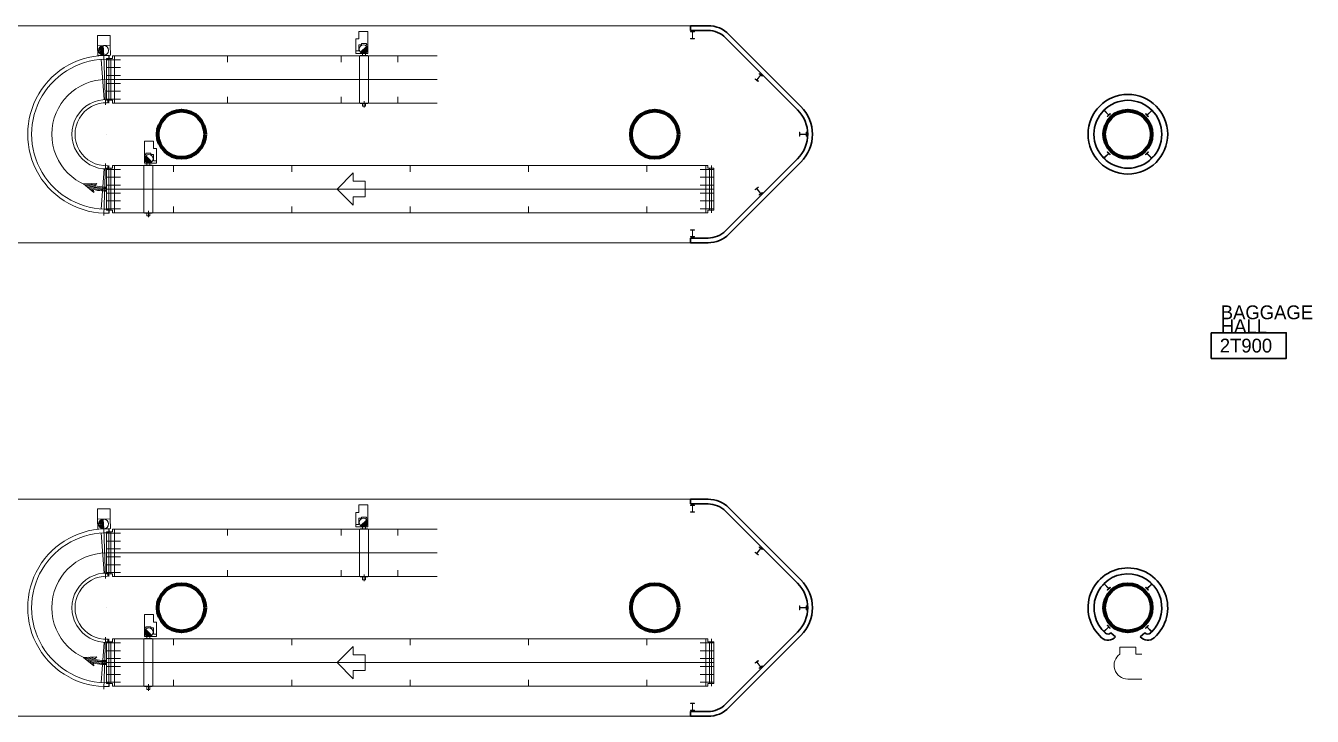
# Model space of a CAD drawing. Header units: metres. Extents: x 1807 to 3745, y 842 to 1968.
# Drawn here: x 3410.05 to 3442.68, y 1473.25 to 1490.75 of the extents above; entities that cross this region are included whole.
import ezdxf
from ezdxf.enums import TextEntityAlignment as Align

# ---------------------------------------------------------------- set-up
doc = ezdxf.new("R2010")
doc.units = ezdxf.units.M
doc.header["$MEASUREMENT"] = 0
for name, color, linetype, lineweight in [('Level 1', 7, 'Continuous', 0), ('Level 31', 7, 'Continuous', 0), ('Level 33', 7, 'Continuous', 0), ('TRIRIGA DOOR BOX', 7, 'Continuous', 0)]:
    doc.layers.add(name, color=color, linetype=linetype, lineweight=lineweight)
doc.styles.add('Style-CHAR_FAST_FONT', font='CHAR_FAST_FONT.shx', dxfattribs={"height": 0.2})

msp = doc.modelspace()

# ---------------------------------------------------------------- linework, layer by layer
at = {"layer": 'Level 1', "color": 7, "linetype": 'Continuous', "lineweight": 0}
for p, q in [((3390.647, 1490.75), (3427.354, 1490.75)), ((3427.884, 1490.53), (3429.707, 1488.707)), ((3412.188, 1490.256), (3411.868, 1490.242)), ((3411.868, 1490.242), (3411.879, 1489.992)), ((3412.199, 1490.006), (3411.879, 1489.992)), ((3411.92, 1490.194), (3411.927, 1490.044)), ((3411.944, 1490.22), (3411.953, 1490.02)), ((3411.968, 1490.236), (3411.978, 1490.007)), ((3411.993, 1490.245), (3412.004, 1490)), ((3412.018, 1490.248), (3412.029, 1489.999)), ((3412.188, 1490.256), (3412.199, 1490.006)), ((3418.497, 1490.11), (3418.425, 1490.11)), ((3418.425, 1490.05), (3418.425, 1490.11)), ((3418.725, 1490.05), (3418.425, 1490.05)), ((3418.497, 1490.11), (3418.497, 1490.268)), ((3418.569, 1490.268), (3418.497, 1490.268)), ((3418.529, 1490), (3418.729, 1490)), ((3418.697, 1490.232), (3418.543, 1490.078)), ((3418.711, 1490.211), (3418.563, 1490.063)), ((3418.689, 1490.298), (3418.568, 1490.298)), ((3418.569, 1490.268), (3418.569, 1490.298)), ((3418.721, 1490.186), (3418.589, 1490.053)), ((3418.589, 1490), (3418.589, 1490.05)), ((3418.725, 1490.153), (3418.621, 1490.05)), ((3418.669, 1490), (3418.669, 1490.05)), ((3418.689, 1490.268), (3418.689, 1490.298)), ((3418.725, 1490.268), (3418.689, 1490.268)), ((3418.725, 1490.05), (3418.725, 1490.268)), ((3412.1, 1489.92), (3412.1, 1488.86)), ((3412.1, 1489.92), (3412.25, 1489.92)), ((3412.1, 1488.88), (3412.1, 1489.9)), ((3412.1, 1489.89), (3412.45, 1489.89)), ((3412.1, 1489.69), (3412.45, 1489.69)), ((3412.17, 1489.899), (3412.17, 1489.999)), ((3412.25, 1489.99), (3412.3, 1489.99)), ((3412.25, 1489.92), (3412.25, 1489.99)), ((3420.488, 1489.99), (3412.3, 1489.99)), ((3415.163, 1489.99), (3415.163, 1489.83)), ((3418.047, 1489.99), (3418.047, 1489.83)), ((3419.489, 1489.99), (3419.489, 1489.83)), ((3410.709, 1489.391), (3410.711, 1489.389)), ((3410.711, 1489.391), (3410.709, 1489.389)), ((3412.099, 1489.391), (3412.101, 1489.389)), ((3412.101, 1489.391), (3412.099, 1489.389)), ((3412.099, 1489.391), (3412.101, 1489.389)), ((3412.099, 1489.389), (3412.101, 1489.391)), ((3412.1, 1489.49), (3412.45, 1489.49)), ((3412.299, 1489.391), (3412.301, 1489.389)), ((3412.299, 1489.389), (3412.301, 1489.391)), ((3415.162, 1489.391), (3415.164, 1489.389)), ((3415.162, 1489.389), (3415.164, 1489.391)), ((3415.262, 1489.391), (3415.264, 1489.389)), ((3415.262, 1489.389), (3415.264, 1489.391)), ((3417.99, 1489.391), (3417.988, 1489.389)), ((3417.99, 1489.389), (3417.988, 1489.391)), ((3418.046, 1489.391), (3418.048, 1489.389)), ((3418.046, 1489.389), (3418.048, 1489.391)), ((3418.146, 1489.391), (3418.148, 1489.389)), ((3418.146, 1489.389), (3418.148, 1489.391)), ((3419.488, 1489.391), (3419.49, 1489.389)), ((3419.488, 1489.389), (3419.49, 1489.391)), ((3419.49, 1489.391), (3419.488, 1489.389)), ((3419.49, 1489.389), (3419.488, 1489.391)), ((3419.588, 1489.391), (3419.59, 1489.389)), ((3419.588, 1489.389), (3419.59, 1489.391)), ((3412.1, 1489.29), (3412.45, 1489.29)), ((3412.1, 1489.09), (3412.45, 1489.09)), ((3412.1, 1488.89), (3412.45, 1488.89)), ((3412.1, 1488.86), (3412.25, 1488.86)), ((3412.129, 1488.88), (3412.129, 1488.799)), ((3412.25, 1488.86), (3412.25, 1488.79)), ((3412.25, 1488.79), (3412.3, 1488.79)), ((3420.488, 1488.79), (3412.3, 1488.79)), ((3415.163, 1488.95), (3415.163, 1488.79)), ((3418.047, 1488.95), (3418.047, 1488.79)), ((3418.529, 1488.78), (3418.729, 1488.78)), ((3418.589, 1488.71), (3418.589, 1488.78)), ((3418.589, 1488.71), (3418.669, 1488.71)), ((3418.669, 1488.71), (3418.669, 1488.78)), ((3419.489, 1488.95), (3419.489, 1488.79)), ((3412.099, 1487.999), (3412.101, 1488.001)), ((3412.099, 1488.001), (3412.101, 1487.999)), ((3413.064, 1487.488), (3413.1, 1487.488)), ((3413.064, 1487.27), (3413.064, 1487.488)), ((3413.067, 1487.406), (3413.2, 1487.273)), ((3413.077, 1487.431), (3413.225, 1487.283)), ((3413.092, 1487.452), (3413.246, 1487.297)), ((3413.1, 1487.518), (3413.22, 1487.518)), ((3413.1, 1487.488), (3413.1, 1487.518)), ((3413.22, 1487.488), (3413.22, 1487.518)), ((3413.22, 1487.488), (3413.292, 1487.488)), ((3413.292, 1487.33), (3413.292, 1487.488)), ((3412.1, 1486.08), (3412.1, 1487.14)), ((3412.1, 1487.14), (3412.25, 1487.14)), ((3412.1, 1486.1), (3412.1, 1487.12)), ((3412.1, 1487.11), (3412.45, 1487.11)), ((3412.129, 1487.12), (3412.129, 1487.201)), ((3412.25, 1487.21), (3412.3, 1487.21)), ((3412.25, 1487.14), (3412.25, 1487.21)), ((3412.3, 1487.21), (3427.3, 1487.21)), ((3413.26, 1487.22), (3413.06, 1487.22)), ((3413.064, 1487.373), (3413.168, 1487.27)), ((3413.064, 1487.27), (3413.364, 1487.27)), ((3413.12, 1487.22), (3413.12, 1487.27)), ((3413.2, 1487.22), (3413.2, 1487.27)), ((3413.292, 1487.33), (3413.364, 1487.33)), ((3413.364, 1487.27), (3413.364, 1487.33)), ((3413.8, 1487.05), (3413.8, 1487.21)), ((3416.8, 1487.05), (3416.8, 1487.21)), ((3419.8, 1487.05), (3419.8, 1487.21)), ((3422.8, 1487.05), (3422.8, 1487.21)), ((3425.8, 1487.05), (3425.8, 1487.21)), ((3427.5, 1487.11), (3427.15, 1487.11)), ((3427.35, 1487.21), (3427.3, 1487.21)), ((3427.35, 1487.14), (3427.35, 1487.21)), ((3427.5, 1487.14), (3427.35, 1487.14)), ((3427.5, 1487.14), (3427.5, 1486.08)), ((3429.707, 1487.293), (3427.884, 1485.47)), ((3411.85, 1486.755), (3411.514, 1486.74)), ((3411.778, 1486.525), (3411.514, 1486.74)), ((3411.85, 1486.755), (3411.795, 1486.695)), ((3412.1, 1486.91), (3412.45, 1486.91)), ((3418.355, 1487.02), (3417.945, 1486.61)), ((3418.355, 1486.81), (3418.355, 1487.02)), ((3418.655, 1486.81), (3418.355, 1486.81)), ((3418.655, 1486.41), (3418.655, 1486.81)), ((3427.5, 1486.91), (3427.15, 1486.91)), ((3411.778, 1486.525), (3411.771, 1486.598)), ((3412.099, 1486.609), (3412.101, 1486.611)), ((3412.099, 1486.611), (3412.101, 1486.609)), ((3412.099, 1486.609), (3412.101, 1486.611)), ((3412.099, 1486.611), (3412.101, 1486.609)), ((3412.1, 1486.71), (3412.45, 1486.71)), ((3412.1, 1486.66), (3412.1, 1486.56)), ((3412.1, 1486.51), (3412.45, 1486.51)), ((3412.299, 1486.609), (3412.301, 1486.611)), ((3412.299, 1486.611), (3412.301, 1486.609)), ((3412.299, 1486.611), (3412.301, 1486.609)), ((3412.299, 1486.609), (3412.301, 1486.611)), ((3413.799, 1486.609), (3413.801, 1486.611)), ((3413.799, 1486.611), (3413.801, 1486.609)), ((3413.799, 1486.611), (3413.801, 1486.609)), ((3413.799, 1486.609), (3413.801, 1486.611)), ((3413.899, 1486.609), (3413.901, 1486.611)), ((3413.899, 1486.611), (3413.901, 1486.609)), ((3416.799, 1486.609), (3416.801, 1486.611)), ((3416.799, 1486.611), (3416.801, 1486.609)), ((3416.899, 1486.609), (3416.901, 1486.611)), ((3416.899, 1486.611), (3416.901, 1486.609)), ((3417.946, 1486.609), (3417.944, 1486.611)), ((3417.946, 1486.611), (3417.944, 1486.609)), ((3418.355, 1486.2), (3417.945, 1486.61)), ((3418.301, 1486.609), (3418.299, 1486.611)), ((3418.301, 1486.611), (3418.299, 1486.609)), ((3419.799, 1486.609), (3419.801, 1486.611)), ((3419.799, 1486.611), (3419.801, 1486.609)), ((3419.899, 1486.609), (3419.901, 1486.611)), ((3419.899, 1486.611), (3419.901, 1486.609)), ((3422.799, 1486.609), (3422.801, 1486.611)), ((3422.799, 1486.611), (3422.801, 1486.609)), ((3422.899, 1486.609), (3422.901, 1486.611)), ((3422.899, 1486.611), (3422.901, 1486.609)), ((3425.799, 1486.609), (3425.801, 1486.611)), ((3425.799, 1486.611), (3425.801, 1486.609)), ((3425.899, 1486.609), (3425.901, 1486.611)), ((3425.899, 1486.611), (3425.901, 1486.609)), ((3427.5, 1486.71), (3427.15, 1486.71)), ((3427.5, 1486.51), (3427.15, 1486.51)), ((3427.301, 1486.611), (3427.299, 1486.609)), ((3427.301, 1486.609), (3427.299, 1486.611)), ((3427.501, 1486.611), (3427.499, 1486.609)), ((3427.501, 1486.609), (3427.499, 1486.611)), ((3412.1, 1486.31), (3412.45, 1486.31)), ((3412.1, 1486.11), (3412.45, 1486.11)), ((3412.17, 1486.001), (3412.17, 1486.101)), ((3413.8, 1486.01), (3413.8, 1486.17)), ((3416.8, 1486.01), (3416.8, 1486.17)), ((3418.355, 1486.2), (3418.355, 1486.41)), ((3418.655, 1486.41), (3418.355, 1486.41)), ((3419.8, 1486.01), (3419.8, 1486.17)), ((3422.8, 1486.01), (3422.8, 1486.17)), ((3425.8, 1486.01), (3425.8, 1486.17)), ((3427.5, 1486.31), (3427.15, 1486.31)), ((3427.5, 1486.11), (3427.15, 1486.11)), ((3412.1, 1486.08), (3412.25, 1486.08)), ((3412.25, 1486.08), (3412.25, 1486.01)), ((3412.25, 1486.01), (3412.3, 1486.01)), ((3412.3, 1486.01), (3427.3, 1486.01)), ((3413.26, 1486), (3413.06, 1486)), ((3413.12, 1485.93), (3413.12, 1486)), ((3413.2, 1485.93), (3413.12, 1485.93)), ((3413.2, 1485.93), (3413.2, 1486)), ((3427.35, 1486.01), (3427.3, 1486.01)), ((3427.5, 1486.08), (3427.35, 1486.08)), ((3427.35, 1486.08), (3427.35, 1486.01)), ((3427.354, 1485.25), (3390.647, 1485.25)), ((3390.647, 1478.75), (3427.354, 1478.75)), ((3412.188, 1478.256), (3411.868, 1478.242)), ((3412.188, 1478.256), (3412.199, 1478.006)), ((3418.497, 1478.11), (3418.497, 1478.268)), ((3418.569, 1478.268), (3418.497, 1478.268)), ((3418.689, 1478.298), (3418.568, 1478.298)), ((3418.569, 1478.268), (3418.569, 1478.298)), ((3418.689, 1478.268), (3418.689, 1478.298)), ((3418.725, 1478.268), (3418.689, 1478.268)), ((3418.725, 1478.05), (3418.725, 1478.268)), ((3427.884, 1478.53), (3429.707, 1476.707)), ((3411.868, 1478.242), (3411.879, 1477.992)), ((3412.199, 1478.006), (3411.879, 1477.992)), ((3411.92, 1478.194), (3411.927, 1478.044)), ((3411.944, 1478.22), (3411.953, 1478.021)), ((3411.968, 1478.236), (3411.978, 1478.007)), ((3411.993, 1478.245), (3412.004, 1478)), ((3412.018, 1478.249), (3412.029, 1477.999)), ((3412.17, 1477.899), (3412.17, 1477.999)), ((3412.25, 1477.99), (3412.3, 1477.99)), ((3412.25, 1477.92), (3412.25, 1477.99)), ((3420.488, 1477.99), (3412.3, 1477.99)), ((3415.163, 1477.99), (3415.163, 1477.83)), ((3418.047, 1477.99), (3418.047, 1477.83)), ((3418.497, 1478.11), (3418.425, 1478.11)), ((3418.425, 1478.05), (3418.425, 1478.11)), ((3418.725, 1478.05), (3418.425, 1478.05)), ((3418.529, 1478), (3418.729, 1478)), ((3418.697, 1478.232), (3418.543, 1478.078)), ((3418.711, 1478.211), (3418.563, 1478.063)), ((3418.721, 1478.186), (3418.589, 1478.053)), ((3418.589, 1478), (3418.589, 1478.05)), ((3418.725, 1478.153), (3418.621, 1478.05)), ((3418.669, 1478), (3418.669, 1478.05)), ((3419.489, 1477.99), (3419.489, 1477.83)), ((3412.1, 1477.92), (3412.1, 1476.86)), ((3412.1, 1477.92), (3412.25, 1477.92)), ((3412.1, 1476.88), (3412.1, 1477.9)), ((3412.1, 1477.89), (3412.45, 1477.89)), ((3412.1, 1477.69), (3412.45, 1477.69)), ((3410.709, 1477.391), (3410.711, 1477.389)), ((3410.711, 1477.391), (3410.709, 1477.389)), ((3412.099, 1477.391), (3412.101, 1477.389)), ((3412.101, 1477.391), (3412.099, 1477.389)), ((3412.099, 1477.391), (3412.101, 1477.389)), ((3412.099, 1477.389), (3412.101, 1477.391)), ((3412.1, 1477.49), (3412.45, 1477.49)), ((3412.1, 1477.29), (3412.45, 1477.29)), ((3412.299, 1477.391), (3412.301, 1477.389)), ((3412.299, 1477.389), (3412.301, 1477.391)), ((3415.162, 1477.391), (3415.164, 1477.389)), ((3415.162, 1477.389), (3415.164, 1477.391)), ((3415.262, 1477.391), (3415.264, 1477.389)), ((3415.262, 1477.389), (3415.264, 1477.391)), ((3417.99, 1477.391), (3417.988, 1477.389)), ((3417.99, 1477.389), (3417.988, 1477.391)), ((3418.046, 1477.391), (3418.048, 1477.389)), ((3418.046, 1477.389), (3418.048, 1477.391)), ((3418.146, 1477.391), (3418.148, 1477.389)), ((3418.146, 1477.389), (3418.148, 1477.391)), ((3419.488, 1477.391), (3419.49, 1477.389)), ((3419.488, 1477.389), (3419.49, 1477.391)), ((3419.49, 1477.391), (3419.488, 1477.389)), ((3419.49, 1477.389), (3419.488, 1477.391)), ((3419.588, 1477.391), (3419.59, 1477.389)), ((3419.588, 1477.389), (3419.59, 1477.391)), ((3412.1, 1477.09), (3412.45, 1477.09)), ((3415.163, 1476.95), (3415.163, 1476.79)), ((3418.047, 1476.95), (3418.047, 1476.79)), ((3419.489, 1476.95), (3419.489, 1476.79)), ((3412.1, 1476.89), (3412.45, 1476.89)), ((3412.1, 1476.86), (3412.25, 1476.86)), ((3412.129, 1476.88), (3412.129, 1476.799)), ((3412.25, 1476.86), (3412.25, 1476.79)), ((3412.25, 1476.79), (3412.3, 1476.79)), ((3420.488, 1476.79), (3412.3, 1476.79)), ((3418.529, 1476.78), (3418.729, 1476.78)), ((3418.589, 1476.71), (3418.589, 1476.78)), ((3418.589, 1476.71), (3418.669, 1476.71)), ((3418.669, 1476.71), (3418.669, 1476.78)), ((3412.099, 1475.999), (3412.101, 1476.001)), ((3412.099, 1476.001), (3412.101, 1475.999)), ((3413.064, 1475.488), (3413.1, 1475.488)), ((3413.064, 1475.27), (3413.064, 1475.488)), ((3413.064, 1475.373), (3413.168, 1475.27)), ((3413.067, 1475.406), (3413.2, 1475.273)), ((3413.077, 1475.431), (3413.225, 1475.283)), ((3413.092, 1475.452), (3413.246, 1475.297)), ((3413.1, 1475.518), (3413.22, 1475.518)), ((3413.1, 1475.488), (3413.1, 1475.518)), ((3413.22, 1475.488), (3413.22, 1475.518)), ((3413.22, 1475.488), (3413.292, 1475.488)), ((3413.292, 1475.33), (3413.292, 1475.488)), ((3413.292, 1475.33), (3413.364, 1475.33)), ((3413.364, 1475.27), (3413.364, 1475.33)), ((3412.1, 1474.08), (3412.1, 1475.14)), ((3412.1, 1475.14), (3412.25, 1475.14)), ((3412.1, 1474.1), (3412.1, 1475.12)), ((3412.1, 1475.11), (3412.45, 1475.11)), ((3412.129, 1475.12), (3412.129, 1475.201)), ((3412.25, 1475.21), (3412.3, 1475.21)), ((3412.25, 1475.14), (3412.25, 1475.21)), ((3412.3, 1475.21), (3427.3, 1475.21)), ((3413.26, 1475.22), (3413.06, 1475.22)), ((3413.064, 1475.27), (3413.364, 1475.27)), ((3413.12, 1475.22), (3413.12, 1475.27)), ((3413.2, 1475.22), (3413.2, 1475.27)), ((3413.8, 1475.05), (3413.8, 1475.21)), ((3416.8, 1475.05), (3416.8, 1475.21)), ((3418.355, 1475.02), (3417.945, 1474.61)), ((3418.355, 1474.81), (3418.355, 1475.02)), ((3419.8, 1475.05), (3419.8, 1475.21)), ((3422.8, 1475.05), (3422.8, 1475.21)), ((3425.8, 1475.05), (3425.8, 1475.21)), ((3427.5, 1475.11), (3427.15, 1475.11)), ((3427.35, 1475.21), (3427.3, 1475.21)), ((3427.35, 1475.14), (3427.35, 1475.21)), ((3427.5, 1475.14), (3427.35, 1475.14)), ((3427.5, 1475.14), (3427.5, 1474.08)), ((3429.707, 1475.293), (3427.884, 1473.47)), ((3411.85, 1474.755), (3411.514, 1474.74)), ((3411.778, 1474.525), (3411.514, 1474.74)), ((3411.85, 1474.755), (3411.795, 1474.695)), ((3412.1, 1474.91), (3412.45, 1474.91)), ((3412.1, 1474.71), (3412.45, 1474.71)), ((3418.655, 1474.81), (3418.355, 1474.81)), ((3418.655, 1474.41), (3418.655, 1474.81)), ((3427.5, 1474.91), (3427.15, 1474.91)), ((3427.5, 1474.71), (3427.15, 1474.71)), ((3411.778, 1474.525), (3411.771, 1474.598)), ((3412.099, 1474.609), (3412.101, 1474.611)), ((3412.099, 1474.611), (3412.101, 1474.609)), ((3412.099, 1474.609), (3412.101, 1474.611)), ((3412.099, 1474.611), (3412.101, 1474.609)), ((3412.1, 1474.66), (3412.1, 1474.56)), ((3412.1, 1474.51), (3412.45, 1474.51)), ((3412.299, 1474.609), (3412.301, 1474.611)), ((3412.299, 1474.611), (3412.301, 1474.609)), ((3412.299, 1474.611), (3412.301, 1474.609)), ((3412.299, 1474.609), (3412.301, 1474.611)), ((3413.799, 1474.609), (3413.801, 1474.611)), ((3413.799, 1474.611), (3413.801, 1474.609)), ((3413.799, 1474.611), (3413.801, 1474.609)), ((3413.799, 1474.609), (3413.801, 1474.611)), ((3413.899, 1474.609), (3413.901, 1474.611)), ((3413.899, 1474.611), (3413.901, 1474.609)), ((3416.799, 1474.609), (3416.801, 1474.611)), ((3416.799, 1474.611), (3416.801, 1474.609)), ((3416.899, 1474.609), (3416.901, 1474.611)), ((3416.899, 1474.611), (3416.901, 1474.609)), ((3417.946, 1474.609), (3417.944, 1474.611)), ((3417.946, 1474.611), (3417.944, 1474.609)), ((3418.355, 1474.2), (3417.945, 1474.61)), ((3418.301, 1474.609), (3418.299, 1474.611)), ((3418.301, 1474.611), (3418.299, 1474.609)), ((3418.355, 1474.2), (3418.355, 1474.41)), ((3418.655, 1474.41), (3418.355, 1474.41)), ((3419.799, 1474.609), (3419.801, 1474.611)), ((3419.799, 1474.611), (3419.801, 1474.609)), ((3419.899, 1474.609), (3419.901, 1474.611)), ((3419.899, 1474.611), (3419.901, 1474.609)), ((3422.799, 1474.609), (3422.801, 1474.611)), ((3422.799, 1474.611), (3422.801, 1474.609)), ((3422.899, 1474.609), (3422.901, 1474.611)), ((3422.899, 1474.611), (3422.901, 1474.609)), ((3425.799, 1474.609), (3425.801, 1474.611)), ((3425.799, 1474.611), (3425.801, 1474.609)), ((3425.899, 1474.609), (3425.901, 1474.611)), ((3425.899, 1474.611), (3425.901, 1474.609)), ((3427.5, 1474.51), (3427.15, 1474.51)), ((3427.301, 1474.611), (3427.299, 1474.609)), ((3427.301, 1474.609), (3427.299, 1474.611)), ((3427.501, 1474.611), (3427.499, 1474.609)), ((3427.501, 1474.609), (3427.499, 1474.611)), ((3412.1, 1474.31), (3412.45, 1474.31)), ((3412.1, 1474.11), (3412.45, 1474.11)), ((3412.1, 1474.08), (3412.25, 1474.08)), ((3412.17, 1474.001), (3412.17, 1474.101)), ((3412.25, 1474.08), (3412.25, 1474.01)), ((3413.8, 1474.01), (3413.8, 1474.17)), ((3416.8, 1474.01), (3416.8, 1474.17)), ((3419.8, 1474.01), (3419.8, 1474.17)), ((3422.8, 1474.01), (3422.8, 1474.17)), ((3425.8, 1474.01), (3425.8, 1474.17)), ((3427.5, 1474.31), (3427.15, 1474.31)), ((3427.5, 1474.11), (3427.15, 1474.11)), ((3427.5, 1474.08), (3427.35, 1474.08)), ((3427.35, 1474.08), (3427.35, 1474.01)), ((3412.25, 1474.01), (3412.3, 1474.01)), ((3412.3, 1474.01), (3427.3, 1474.01)), ((3413.26, 1474), (3413.06, 1474)), ((3413.12, 1473.93), (3413.12, 1474)), ((3413.2, 1473.93), (3413.12, 1473.93)), ((3413.2, 1473.93), (3413.2, 1474)), ((3427.35, 1474.01), (3427.3, 1474.01)), ((3427.354, 1473.25), (3390.647, 1473.25))]:
    msp.add_line(p, q, dxfattribs=at)
at = {"layer": 'Level 1', "color": 7, "linetype": 'Continuous', "lineweight": 30}
for p, q in [((3426.91, 1490.63), (3426.91, 1490.75)), ((3426.91, 1490.75), (3427.354, 1490.75)), ((3427.354, 1490.63), (3426.91, 1490.63)), ((3429.622, 1488.622), (3427.8, 1490.445)), ((3427.884, 1490.53), (3429.707, 1488.707)), ((3427.8, 1485.555), (3429.622, 1487.378)), ((3429.707, 1487.293), (3427.884, 1485.47)), ((3426.91, 1485.37), (3427.354, 1485.37)), ((3426.91, 1485.25), (3426.91, 1485.37)), ((3427.354, 1485.25), (3426.91, 1485.25)), ((3426.91, 1478.63), (3426.91, 1478.75)), ((3426.91, 1478.75), (3427.354, 1478.75)), ((3427.354, 1478.63), (3426.91, 1478.63)), ((3429.622, 1476.622), (3427.8, 1478.445)), ((3427.884, 1478.53), (3429.707, 1476.707)), ((3427.8, 1473.555), (3429.622, 1475.378)), ((3437.687, 1475.262), (3437.569, 1475.366)), ((3438.313, 1475.262), (3438.431, 1475.366)), ((3438.313, 1475.262), (3438.431, 1475.366)), ((3429.707, 1475.293), (3427.884, 1473.47)), ((3426.91, 1473.37), (3427.354, 1473.37)), ((3426.91, 1473.25), (3426.91, 1473.37)), ((3427.354, 1473.25), (3426.91, 1473.25))]:
    msp.add_line(p, q, dxfattribs=at)
at = {"layer": 'Level 1', "color": 7, "linetype": 'Continuous', "lineweight": 0, "ltscale": 4}
for p, q in [((3411.868, 1490.242), (3411.868, 1490.506)), ((3411.868, 1490.506), (3412.188, 1490.506)), ((3412.188, 1490.256), (3412.188, 1490.506)), ((3418.425, 1490.11), (3418.425, 1490.418)), ((3418.497, 1490.418), (3418.425, 1490.418)), ((3418.497, 1490.606), (3418.725, 1490.606)), ((3418.497, 1490.418), (3418.497, 1490.606)), ((3418.725, 1490.606), (3418.725, 1490.268)), ((3411.965, 1489.895), (3412.041, 1488.878)), ((3412.029, 1489.999), (3412.076, 1488.742)), ((3412.155, 1489.99), (3412.155, 1488.789)), ((3412.21, 1489.92), (3412.21, 1488.86)), ((3412.3, 1489.99), (3412.3, 1488.79)), ((3418.516, 1488.79), (3418.516, 1489.99)), ((3418.742, 1488.79), (3418.742, 1489.99)), ((3420.488, 1489.39), (3412.1, 1489.39)), ((3418.629, 1488.84), (3418.629, 1488.676)), ((3413.064, 1487.826), (3413.064, 1487.488)), ((3413.292, 1487.826), (3413.064, 1487.826)), ((3413.292, 1487.638), (3413.292, 1487.826)), ((3413.292, 1487.638), (3413.364, 1487.638)), ((3413.364, 1487.33), (3413.364, 1487.638)), ((3411.965, 1486.105), (3412.041, 1487.122)), ((3412.076, 1487.256), (3412.027, 1485.939)), ((3412.155, 1486.01), (3412.155, 1487.211)), ((3412.21, 1486.08), (3412.21, 1487.14)), ((3412.3, 1486.01), (3412.3, 1487.21)), ((3413.047, 1486.01), (3413.047, 1487.21)), ((3413.273, 1486.01), (3413.273, 1487.21)), ((3427.3, 1487.21), (3427.3, 1486.01)), ((3427.39, 1487.14), (3427.39, 1486.08)), ((3427.445, 1487.21), (3427.445, 1486.009)), ((3412.1, 1486.61), (3427.5, 1486.61)), ((3413.16, 1486.06), (3413.16, 1485.896)), ((3418.497, 1478.606), (3418.725, 1478.606)), ((3418.497, 1478.418), (3418.497, 1478.606)), ((3418.725, 1478.606), (3418.725, 1478.268)), ((3411.868, 1478.242), (3411.868, 1478.506)), ((3411.868, 1478.506), (3412.188, 1478.506)), ((3412.188, 1478.256), (3412.188, 1478.506)), ((3418.425, 1478.11), (3418.425, 1478.418)), ((3418.497, 1478.418), (3418.425, 1478.418)), ((3412.029, 1477.999), (3412.076, 1476.742)), ((3412.155, 1477.99), (3412.155, 1476.789)), ((3412.3, 1477.99), (3412.3, 1476.79)), ((3418.516, 1476.79), (3418.516, 1477.99)), ((3418.742, 1476.79), (3418.742, 1477.99)), ((3411.965, 1477.895), (3412.041, 1476.878)), ((3412.21, 1477.92), (3412.21, 1476.86)), ((3420.488, 1477.39), (3412.1, 1477.39)), ((3418.629, 1476.84), (3418.629, 1476.676)), ((3413.064, 1475.826), (3413.064, 1475.488)), ((3413.292, 1475.826), (3413.064, 1475.826)), ((3413.292, 1475.638), (3413.292, 1475.826)), ((3413.292, 1475.638), (3413.364, 1475.638)), ((3413.364, 1475.33), (3413.364, 1475.638)), ((3411.965, 1474.105), (3412.041, 1475.122)), ((3412.076, 1475.256), (3412.027, 1473.939)), ((3412.155, 1474.01), (3412.155, 1475.211)), ((3412.21, 1474.08), (3412.21, 1475.14)), ((3412.3, 1474.01), (3412.3, 1475.21)), ((3413.047, 1474.01), (3413.047, 1475.21)), ((3413.273, 1474.01), (3413.273, 1475.21)), ((3427.3, 1475.21), (3427.3, 1474.01)), ((3427.39, 1475.14), (3427.39, 1474.08)), ((3427.445, 1475.21), (3427.445, 1474.009)), ((3412.1, 1474.61), (3427.5, 1474.61)), ((3413.16, 1474.06), (3413.16, 1473.896))]:
    msp.add_line(p, q, dxfattribs=at)
at = {"layer": 'Level 1', "color": 7, "linetype": 'Continuous', "lineweight": 13}
for p, q in [((3427.011, 1490.6), (3426.91, 1490.6)), ((3426.91, 1490.6), (3426.91, 1490.592)), ((3426.91, 1490.592), (3426.95, 1490.592)), ((3426.95, 1490.43), (3426.91, 1490.43)), ((3426.91, 1490.43), (3426.91, 1490.422)), ((3426.91, 1490.422), (3427.011, 1490.422)), ((3426.958, 1490.584), (3426.958, 1490.438)), ((3426.963, 1490.438), (3426.963, 1490.584)), ((3426.97, 1490.592), (3427.011, 1490.592)), ((3427.011, 1490.43), (3426.97, 1490.43)), ((3427.011, 1490.592), (3427.011, 1490.6)), ((3427.011, 1490.422), (3427.011, 1490.43)), ((3428.549, 1489.406), (3428.544, 1489.4)), ((3428.544, 1489.4), (3428.625, 1489.338)), ((3428.581, 1489.381), (3428.549, 1489.406)), ((3428.681, 1489.499), (3428.592, 1489.383)), ((3428.596, 1489.38), (3428.685, 1489.496)), ((3428.63, 1489.344), (3428.597, 1489.369)), ((3428.652, 1489.541), (3428.648, 1489.535)), ((3428.648, 1489.535), (3428.68, 1489.51)), ((3428.733, 1489.479), (3428.652, 1489.541)), ((3428.696, 1489.498), (3428.728, 1489.473)), ((3428.728, 1489.473), (3428.733, 1489.479)), ((3428.625, 1489.338), (3428.63, 1489.344)), ((3437.43, 1488.643), (3437.358, 1488.571)), ((3437.358, 1488.571), (3437.364, 1488.566)), ((3437.364, 1488.566), (3437.393, 1488.595)), ((3437.403, 1488.595), (3437.507, 1488.491)), ((3437.407, 1488.609), (3437.435, 1488.638)), ((3437.51, 1488.494), (3437.407, 1488.598)), ((3437.435, 1488.638), (3437.43, 1488.643)), ((3437.507, 1488.48), (3437.478, 1488.451)), ((3437.478, 1488.451), (3437.484, 1488.446)), ((3437.484, 1488.446), (3437.556, 1488.517)), ((3437.55, 1488.523), (3437.521, 1488.494)), ((3437.556, 1488.517), (3437.55, 1488.523)), ((3438.451, 1488.522), (3438.446, 1488.516)), ((3438.446, 1488.516), (3438.517, 1488.444)), ((3438.48, 1488.493), (3438.451, 1488.522)), ((3438.595, 1488.597), (3438.491, 1488.493)), ((3438.494, 1488.49), (3438.598, 1488.593)), ((3438.523, 1488.45), (3438.494, 1488.479)), ((3438.517, 1488.444), (3438.523, 1488.45)), ((3438.571, 1488.642), (3438.566, 1488.636)), ((3438.566, 1488.636), (3438.595, 1488.607)), ((3438.643, 1488.57), (3438.571, 1488.642)), ((3438.609, 1488.593), (3438.637, 1488.565)), ((3438.637, 1488.565), (3438.643, 1488.57)), ((3429.68, 1488.051), (3429.672, 1488.051)), ((3429.672, 1488.051), (3429.672, 1487.949)), ((3429.68, 1488.01), (3429.68, 1488.051)), ((3429.85, 1488.051), (3429.842, 1488.051)), ((3429.842, 1488.051), (3429.842, 1488.01)), ((3429.85, 1487.949), (3429.85, 1488.051)), ((3429.672, 1487.949), (3429.68, 1487.949)), ((3429.68, 1487.949), (3429.68, 1487.99)), ((3429.834, 1488.002), (3429.688, 1488.002)), ((3429.688, 1487.998), (3429.834, 1487.998)), ((3429.842, 1487.99), (3429.842, 1487.949)), ((3429.842, 1487.949), (3429.85, 1487.949)), ((3437.363, 1487.435), (3437.357, 1487.43)), ((3437.357, 1487.43), (3437.429, 1487.358)), ((3437.391, 1487.407), (3437.363, 1487.435)), ((3437.506, 1487.51), (3437.402, 1487.407)), ((3437.405, 1487.403), (3437.509, 1487.507)), ((3437.434, 1487.364), (3437.405, 1487.393)), ((3437.483, 1487.556), (3437.477, 1487.55)), ((3437.477, 1487.55), (3437.506, 1487.521)), ((3437.554, 1487.484), (3437.483, 1487.556)), ((3437.52, 1487.507), (3437.549, 1487.478)), ((3437.549, 1487.478), (3437.554, 1487.484)), ((3438.516, 1487.554), (3438.444, 1487.483)), ((3438.444, 1487.483), (3438.45, 1487.477)), ((3438.45, 1487.477), (3438.479, 1487.506)), ((3438.49, 1487.506), (3438.593, 1487.402)), ((3438.493, 1487.52), (3438.522, 1487.549)), ((3438.597, 1487.405), (3438.493, 1487.509)), ((3438.522, 1487.549), (3438.516, 1487.554)), ((3438.593, 1487.391), (3438.565, 1487.362)), ((3438.57, 1487.357), (3438.642, 1487.429)), ((3438.636, 1487.434), (3438.607, 1487.405)), ((3438.642, 1487.429), (3438.636, 1487.434)), ((3437.429, 1487.358), (3437.434, 1487.364)), ((3438.565, 1487.362), (3438.57, 1487.357)), ((3428.544, 1486.6), (3428.625, 1486.662)), ((3428.549, 1486.594), (3428.544, 1486.6)), ((3428.581, 1486.619), (3428.549, 1486.594)), ((3428.681, 1486.501), (3428.592, 1486.617)), ((3428.596, 1486.62), (3428.685, 1486.504)), ((3428.63, 1486.656), (3428.597, 1486.631)), ((3428.625, 1486.662), (3428.63, 1486.656)), ((3428.648, 1486.465), (3428.68, 1486.49)), ((3428.652, 1486.459), (3428.648, 1486.465)), ((3428.733, 1486.521), (3428.652, 1486.459)), ((3428.696, 1486.502), (3428.728, 1486.527)), ((3428.728, 1486.527), (3428.733, 1486.521)), ((3426.91, 1485.57), (3426.91, 1485.578)), ((3426.91, 1485.578), (3427.011, 1485.578)), ((3426.95, 1485.57), (3426.91, 1485.57)), ((3426.958, 1485.416), (3426.958, 1485.562)), ((3426.963, 1485.562), (3426.963, 1485.416)), ((3427.011, 1485.57), (3426.97, 1485.57)), ((3427.011, 1485.578), (3427.011, 1485.57)), ((3426.91, 1485.4), (3426.91, 1485.408)), ((3426.91, 1485.408), (3426.95, 1485.408)), ((3427.011, 1485.4), (3426.91, 1485.4)), ((3426.97, 1485.408), (3427.011, 1485.408)), ((3427.011, 1485.408), (3427.011, 1485.4)), ((3427.011, 1478.6), (3426.91, 1478.6)), ((3426.91, 1478.6), (3426.91, 1478.592)), ((3426.91, 1478.592), (3426.95, 1478.592)), ((3426.958, 1478.584), (3426.958, 1478.438)), ((3426.963, 1478.438), (3426.963, 1478.584)), ((3426.97, 1478.592), (3427.011, 1478.592)), ((3427.011, 1478.592), (3427.011, 1478.6)), ((3426.95, 1478.43), (3426.91, 1478.43)), ((3426.91, 1478.43), (3426.91, 1478.422)), ((3426.91, 1478.422), (3427.011, 1478.422)), ((3427.011, 1478.43), (3426.97, 1478.43)), ((3427.011, 1478.422), (3427.011, 1478.43)), ((3428.549, 1477.406), (3428.544, 1477.4)), ((3428.544, 1477.4), (3428.625, 1477.338)), ((3428.581, 1477.381), (3428.549, 1477.406)), ((3428.681, 1477.499), (3428.592, 1477.383)), ((3428.596, 1477.38), (3428.685, 1477.496)), ((3428.63, 1477.344), (3428.597, 1477.369)), ((3428.625, 1477.338), (3428.63, 1477.344)), ((3428.652, 1477.541), (3428.648, 1477.535)), ((3428.648, 1477.535), (3428.68, 1477.51)), ((3428.733, 1477.479), (3428.652, 1477.541)), ((3428.696, 1477.498), (3428.728, 1477.473)), ((3428.728, 1477.473), (3428.733, 1477.479)), ((3437.43, 1476.643), (3437.358, 1476.571)), ((3437.407, 1476.609), (3437.435, 1476.638)), ((3437.435, 1476.638), (3437.43, 1476.643)), ((3438.571, 1476.642), (3438.566, 1476.636)), ((3438.566, 1476.636), (3438.595, 1476.607)), ((3438.643, 1476.57), (3438.571, 1476.642)), ((3437.358, 1476.571), (3437.364, 1476.566)), ((3437.364, 1476.566), (3437.393, 1476.595)), ((3437.403, 1476.595), (3437.507, 1476.491)), ((3437.51, 1476.494), (3437.407, 1476.598)), ((3437.507, 1476.48), (3437.478, 1476.451)), ((3437.478, 1476.451), (3437.484, 1476.446)), ((3437.484, 1476.446), (3437.556, 1476.517)), ((3437.55, 1476.523), (3437.521, 1476.494)), ((3437.556, 1476.517), (3437.55, 1476.523)), ((3438.451, 1476.522), (3438.446, 1476.516)), ((3438.446, 1476.516), (3438.517, 1476.444)), ((3438.48, 1476.493), (3438.451, 1476.522)), ((3438.595, 1476.597), (3438.491, 1476.493)), ((3438.494, 1476.49), (3438.598, 1476.593)), ((3438.523, 1476.45), (3438.494, 1476.479)), ((3438.517, 1476.444), (3438.523, 1476.45)), ((3438.609, 1476.593), (3438.637, 1476.565)), ((3438.637, 1476.565), (3438.643, 1476.57)), ((3429.68, 1476.051), (3429.672, 1476.051)), ((3429.672, 1476.051), (3429.672, 1475.949)), ((3429.68, 1476.01), (3429.68, 1476.051)), ((3429.68, 1475.949), (3429.68, 1475.99)), ((3429.834, 1476.002), (3429.688, 1476.002)), ((3429.688, 1475.998), (3429.834, 1475.998)), ((3429.85, 1476.051), (3429.842, 1476.051)), ((3429.842, 1476.051), (3429.842, 1476.01)), ((3429.842, 1475.99), (3429.842, 1475.949)), ((3429.85, 1475.949), (3429.85, 1476.051)), ((3429.672, 1475.949), (3429.68, 1475.949)), ((3429.842, 1475.949), (3429.85, 1475.949)), ((3437.363, 1475.435), (3437.357, 1475.43)), ((3437.357, 1475.43), (3437.429, 1475.358)), ((3437.391, 1475.407), (3437.363, 1475.435)), ((3437.506, 1475.51), (3437.402, 1475.407)), ((3437.405, 1475.403), (3437.509, 1475.507)), ((3437.434, 1475.364), (3437.405, 1475.393)), ((3437.429, 1475.358), (3437.434, 1475.364)), ((3437.483, 1475.556), (3437.477, 1475.55)), ((3437.477, 1475.55), (3437.506, 1475.521)), ((3437.554, 1475.484), (3437.483, 1475.556)), ((3437.52, 1475.507), (3437.549, 1475.478)), ((3437.549, 1475.478), (3437.554, 1475.484)), ((3438.516, 1475.554), (3438.444, 1475.483)), ((3438.444, 1475.483), (3438.45, 1475.477)), ((3438.45, 1475.477), (3438.479, 1475.506)), ((3438.49, 1475.506), (3438.593, 1475.402)), ((3438.493, 1475.52), (3438.522, 1475.549)), ((3438.597, 1475.405), (3438.493, 1475.509)), ((3438.522, 1475.549), (3438.516, 1475.554)), ((3438.593, 1475.391), (3438.565, 1475.362)), ((3438.565, 1475.362), (3438.57, 1475.357)), ((3438.57, 1475.357), (3438.642, 1475.429)), ((3438.636, 1475.434), (3438.607, 1475.405)), ((3438.642, 1475.429), (3438.636, 1475.434)), ((3438.2, 1475), (3437.8, 1475)), ((3437.8, 1475), (3437.8, 1474.827)), ((3438.2, 1474.827), (3438.2, 1475)), ((3438.35, 1474.827), (3438.2, 1474.827)), ((3428.544, 1474.6), (3428.625, 1474.662)), ((3428.549, 1474.594), (3428.544, 1474.6)), ((3428.581, 1474.619), (3428.549, 1474.594)), ((3428.681, 1474.501), (3428.592, 1474.617)), ((3428.596, 1474.62), (3428.685, 1474.504)), ((3428.63, 1474.656), (3428.597, 1474.631)), ((3428.625, 1474.662), (3428.63, 1474.656)), ((3428.648, 1474.465), (3428.68, 1474.49)), ((3428.652, 1474.459), (3428.648, 1474.465)), ((3428.733, 1474.521), (3428.652, 1474.459)), ((3428.696, 1474.502), (3428.728, 1474.527)), ((3428.728, 1474.527), (3428.733, 1474.521)), ((3438, 1474.19), (3438.35, 1474.19)), ((3426.91, 1473.57), (3426.91, 1473.578)), ((3426.91, 1473.578), (3427.011, 1473.578)), ((3426.95, 1473.57), (3426.91, 1473.57)), ((3426.91, 1473.4), (3426.91, 1473.408)), ((3426.91, 1473.408), (3426.95, 1473.408)), ((3427.011, 1473.4), (3426.91, 1473.4)), ((3426.958, 1473.416), (3426.958, 1473.562)), ((3426.963, 1473.562), (3426.963, 1473.416)), ((3427.011, 1473.57), (3426.97, 1473.57)), ((3426.97, 1473.408), (3427.011, 1473.408)), ((3427.011, 1473.578), (3427.011, 1473.57)), ((3427.011, 1473.408), (3427.011, 1473.4))]:
    msp.add_line(p, q, dxfattribs=at)
at = {"layer": 'Level 1', "color": 7, "linetype": 'Continuous', "lineweight": 0}
for centre, radius in [((3412.023, 1490.124), 0.125), ((3418.615, 1490.159), 0.109), ((3413.173, 1487.379), 0.109), ((3418.615, 1478.159), 0.109), ((3412.023, 1478.124), 0.125), ((3413.173, 1475.379), 0.109)]:
    msp.add_circle(centre, radius, dxfattribs=at)
at = {"layer": 'Level 1', "color": 7, "linetype": 'Continuous', "lineweight": 30}
for radius in [1.01, 0.86]:
    msp.add_circle((3438, 1488), radius, dxfattribs=at)
at = {"layer": 'Level 1', "color": 7, "linetype": 'Continuous', "lineweight": 70}
for centre in [(3414, 1488), (3426, 1488), (3438, 1488), (3414, 1476), (3426, 1476), (3438, 1476)]:
    msp.add_circle(centre, 0.6, dxfattribs=at)
at = {"layer": 'Level 1', "color": 7, "linetype": 'Continuous', "lineweight": 0}
for centre, radius, start, end in [((3427.354, 1490), 0.75, 44.993, 90), ((3412.1, 1488), 2, 87.9106, 272.0058), ((3412.1, 1488), 1.9, 87.9106, 272.1114), ((3412.1, 1488), 0.88, 88.1524, 271.8896), ((3412.1, 1488), 0.8, 88.1524, 272.0786), ((3429, 1488), 1, 315.0069, 44.9933), ((3412.1, 1488), 1.365, 247.1462, 269.9932), ((3412.1, 1488), 1.34, 249.4924, 269.9932), ((3412.1, 1488), 1.315, 252.1942, 257.4611), ((3412.1, 1488), 1.415, 248.6158, 269.9932), ((3412.1, 1488), 1.44, 251.5011, 269.9932), ((3412.1, 1488), 1.465, 253.9606, 257.1073), ((3427.354, 1486), 0.75, 270, 315.0068), ((3427.354, 1478), 0.75, 44.993, 90), ((3412.1, 1476), 2, 87.9106, 272.0058), ((3412.1, 1476), 1.9, 87.9106, 272.1114), ((3412.1, 1476), 0.88, 88.1524, 271.8896), ((3412.1, 1476), 0.8, 88.1524, 272.0786), ((3429, 1476), 1, 315.0069, 44.9933), ((3412.1, 1476), 1.365, 247.1462, 269.9932), ((3412.1, 1476), 1.415, 248.6158, 269.9932), ((3412.1, 1476), 1.34, 249.4924, 269.9932), ((3412.1, 1476), 1.315, 252.1942, 257.4611), ((3412.1, 1476), 1.44, 251.5011, 269.9932), ((3412.1, 1476), 1.465, 253.9606, 257.1073), ((3427.354, 1474), 0.75, 270, 315.0068)]:
    msp.add_arc(centre, radius, start, end, dxfattribs=at)
at = {"layer": 'Level 1', "color": 7, "linetype": 'Continuous', "lineweight": 30}
for centre, radius, start, end in [((3427.354, 1490), 0.75, 44.995, 89.9993), ((3427.354, 1490), 0.63, 44.995, 89.9993), ((3429, 1488), 1, 315.0065, 44.9935), ((3429, 1488), 0.88, 315.0065, 44.9935), ((3427.354, 1486), 0.63, 270.0022, 315.0036), ((3427.354, 1486), 0.75, 270.0022, 315.0036), ((3427.354, 1478), 0.75, 44.995, 89.9993), ((3427.354, 1478), 0.63, 44.995, 89.9993), ((3438, 1476), 1.01, 311.2423, 228.7577), ((3429, 1476), 1, 315.0065, 44.9935), ((3438, 1476), 0.86, 314.8407, 228.3352), ((3429, 1476), 0.88, 315.0065, 44.9935), ((3437.494, 1475.432), 0.1, 228.4982, 318.4967), ((3438.506, 1475.432), 0.1, 221.5033, 311.5018), ((3438.506, 1475.432), 0.1, 221.5033, 311.5018), ((3437.499, 1475.427), 0.25, 228.4982, 318.4967), ((3438.501, 1475.427), 0.25, 221.5033, 311.5018), ((3438.501, 1475.427), 0.25, 221.5033, 311.5018), ((3427.354, 1474), 0.63, 270.0022, 315.0036), ((3427.354, 1474), 0.75, 270.0022, 315.0036)]:
    msp.add_arc(centre, radius, start, end, dxfattribs=at)
at = {"layer": 'Level 1', "color": 7, "linetype": 'Continuous', "lineweight": 13}
for centre, radius, start, end in [((3426.95, 1490.584), 0.0076, 0, 90), ((3426.95, 1490.438), 0.0076, 270, 0), ((3426.97, 1490.584), 0.0076, 90, 180), ((3426.97, 1490.438), 0.0076, 180, 270), ((3428.586, 1489.387), 0.0076, 232.5, 322.5), ((3428.602, 1489.375), 0.0076, 142.5, 232.5), ((3428.675, 1489.504), 0.0076, 322.5, 52.5), ((3428.691, 1489.492), 0.0076, 52.5, 142.5), ((3437.398, 1488.589), 0.0076, 45, 135), ((3437.412, 1488.603), 0.0076, 135, 225), ((3437.502, 1488.485), 0.0076, 315, 45), ((3437.516, 1488.499), 0.0076, 225, 315), ((3438.485, 1488.498), 0.0076, 225, 315), ((3438.499, 1488.484), 0.0076, 135, 225), ((3438.589, 1488.602), 0.0076, 315, 45), ((3438.603, 1488.588), 0.0076, 45, 135), ((3429.688, 1488.01), 0.0076, 180, 270), ((3429.688, 1487.99), 0.0076, 90, 180), ((3429.834, 1488.01), 0.0076, 270, 0), ((3429.834, 1487.99), 0.0076, 0, 90), ((3437.397, 1487.412), 0.0076, 225, 315), ((3437.411, 1487.398), 0.0076, 135, 225), ((3437.501, 1487.516), 0.0076, 315, 45), ((3437.515, 1487.502), 0.0076, 45, 135), ((3438.484, 1487.501), 0.0076, 45, 135), ((3438.498, 1487.515), 0.0076, 135, 225), ((3438.588, 1487.397), 0.0076, 315, 45), ((3438.602, 1487.411), 0.0076, 225, 315), ((3428.586, 1486.613), 0.0076, 37.5, 127.5), ((3428.602, 1486.625), 0.0076, 127.5, 217.5), ((3428.675, 1486.496), 0.0076, 307.5, 37.5), ((3428.691, 1486.508), 0.0076, 217.5, 307.5), ((3426.95, 1485.562), 0.0076, 0, 90), ((3426.97, 1485.562), 0.0076, 90, 180), ((3426.95, 1485.416), 0.0076, 270, 0), ((3426.97, 1485.416), 0.0076, 180, 270), ((3426.95, 1478.584), 0.0076, 0, 90), ((3426.97, 1478.584), 0.0076, 90, 180), ((3426.95, 1478.438), 0.0076, 270, 0), ((3426.97, 1478.438), 0.0076, 180, 270), ((3428.586, 1477.387), 0.0076, 232.5, 322.5), ((3428.602, 1477.375), 0.0076, 142.5, 232.5), ((3428.675, 1477.504), 0.0076, 322.5, 52.5), ((3428.691, 1477.492), 0.0076, 52.5, 142.5), ((3437.398, 1476.589), 0.0076, 45, 135), ((3437.412, 1476.603), 0.0076, 135, 225), ((3437.502, 1476.485), 0.0076, 315, 45), ((3437.516, 1476.499), 0.0076, 225, 315), ((3438.485, 1476.498), 0.0076, 225, 315), ((3438.499, 1476.484), 0.0076, 135, 225), ((3438.589, 1476.602), 0.0076, 315, 45), ((3438.603, 1476.588), 0.0076, 45, 135), ((3429.688, 1476.01), 0.0076, 180, 270), ((3429.688, 1475.99), 0.0076, 90, 180), ((3429.834, 1476.01), 0.0076, 270, 0), ((3429.834, 1475.99), 0.0076, 0, 90), ((3437.397, 1475.412), 0.0076, 225, 315), ((3437.411, 1475.398), 0.0076, 135, 225), ((3437.501, 1475.516), 0.0076, 315, 45), ((3437.515, 1475.502), 0.0076, 45, 135), ((3438.484, 1475.501), 0.0076, 45, 135), ((3438.498, 1475.515), 0.0076, 135, 225), ((3438.588, 1475.397), 0.0076, 315, 45), ((3438.602, 1475.411), 0.0076, 225, 315), ((3438, 1474.54), 0.35, 124.8517, 269.9981), ((3428.586, 1474.613), 0.0076, 37.5, 127.5), ((3428.602, 1474.625), 0.0076, 127.5, 217.5), ((3428.675, 1474.496), 0.0076, 307.5, 37.5), ((3428.691, 1474.508), 0.0076, 217.5, 307.5), ((3426.95, 1473.562), 0.0076, 0, 90), ((3426.95, 1473.416), 0.0076, 270, 0), ((3426.97, 1473.562), 0.0076, 90, 180), ((3426.97, 1473.416), 0.0076, 180, 270)]:
    msp.add_arc(centre, radius, start, end, dxfattribs=at)
at = {"layer": 'Level 1', "color": 7, "linetype": 'Continuous', "lineweight": 0, "ltscale": 4}
for centre in [(3412.1, 1488), (3412.1, 1476)]:
    msp.add_arc(centre, 1.39, 90, 270, dxfattribs=at)
at = {"layer": 'TRIRIGA DOOR BOX', "color": 251, "linetype": 'Continuous', "lineweight": 30, "true_color": 0x555555}
msp.add_lwpolyline([(3440.114, 1482.969), (3442.014, 1482.969), (3442.014, 1482.319), (3440.114, 1482.319)], close=True, dxfattribs=at)

# ---------------------------------------------------------------- texts
at = {"layer": 'Level 31', "color": 7, "linetype": 'Continuous', "lineweight": 30, "insert": (3440.355, 1483.312), "char_height": 0.35, "width": 2.54949, "attachment_point": 4, "line_spacing_factor": 0.6, "style": 'Style-CHAR_FAST_FONT'}
msp.add_mtext('BAGGAGE\\PHALL\\P', dxfattribs=at)
at = {"layer": 'Level 33', "color": 7, "linetype": 'Continuous', "lineweight": 30, "style": 'Style-CHAR_FAST_FONT'}
msp.add_text('2T900', height=0.35, dxfattribs=at).set_placement((3440.331, 1482.644), align=Align.MIDDLE_LEFT)

doc.saveas('drawing.dxf')
